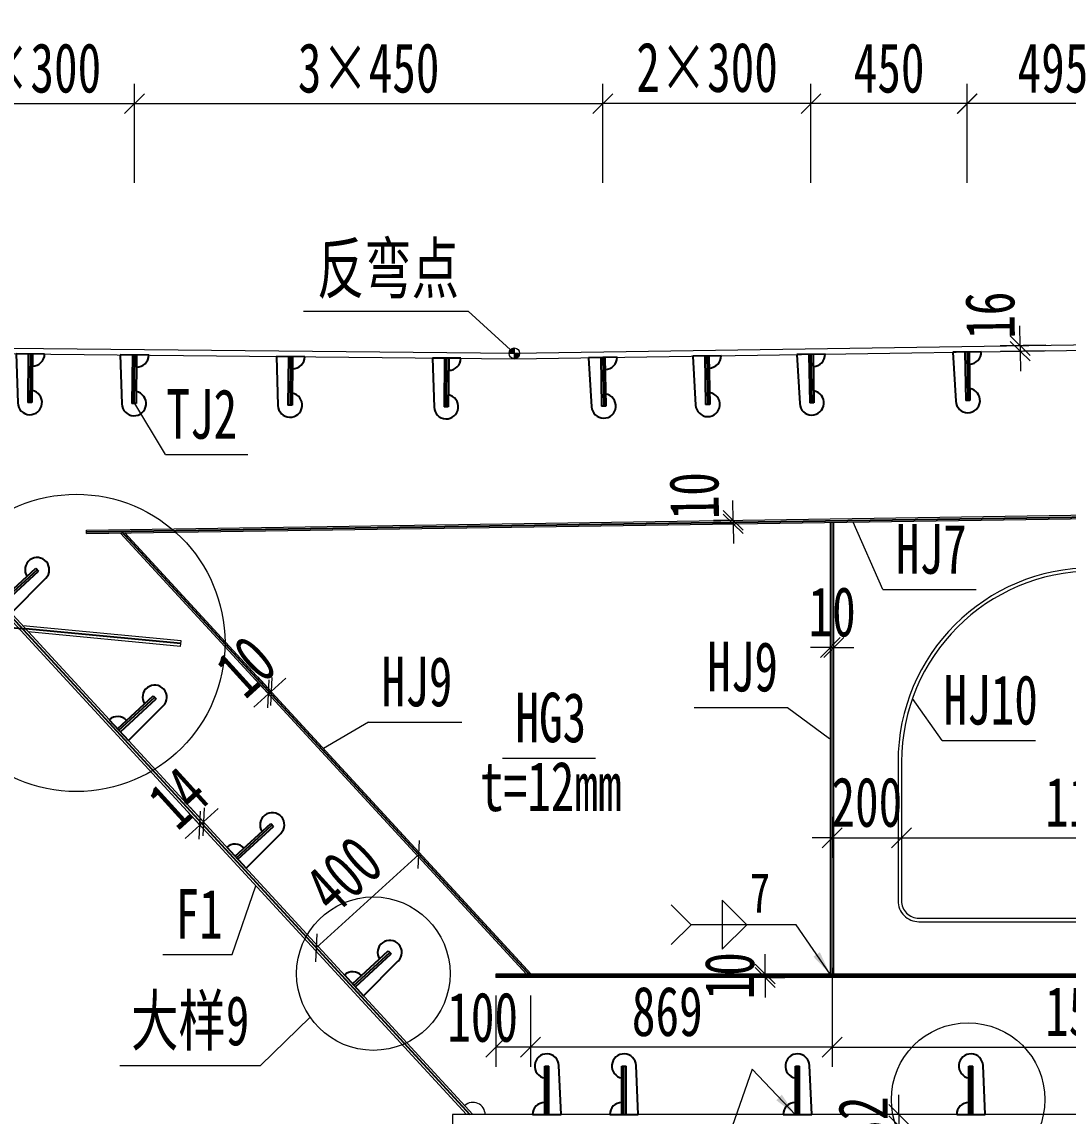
# Model space of a CAD drawing. Header units: millimetres. Extents: x 44597 to 300567, y -113054 to 73044.
# Drawn here: x 101533 to 104549, y -67610 to -64456 of the extents above; entities that cross this region are included whole.
import ezdxf
from ezdxf.enums import TextEntityAlignment as Align

# ---------------------------------------------------------------- set-up
doc = ezdxf.new("R2010")
doc.units = ezdxf.units.MM
doc.layers.get('Defpoints').update_dxf_attribs({"color": 8})
for name, color, linetype, lineweight in [('Dim', 4, 'Continuous', 15), ('文字', 7, 'Continuous', 15), ('细实线', 4, 'Continuous', 15), ('钢板粗线', 1, 'Continuous', 25), ('钢板细线', 6, 'Continuous', 15)]:
    doc.layers.add(name, color=color, linetype=linetype, lineweight=lineweight)
doc.layers.add('Text', color=4, linetype='Continuous')
doc.styles.add('111', font='', dxfattribs={"width": 0.7})
doc.styles.add('BM_Dim', font='', dxfattribs={"width": 0.85})
doc.styles.add('SMEDI', font='', dxfattribs={"width": 0.75})
doc.styles.get("Standard").update_dxf_attribs({"font": ''})
doc.styles.get('111').set_extended_font_data('仿宋_GB2312')
doc.styles.get('BM_Dim').set_extended_font_data('仿宋_GB2312')
doc.styles.get('SMEDI').set_extended_font_data('仿宋_GB2312')
doc.styles.get('Standard').set_extended_font_data('仿宋_GB2312')
doc.dimstyles.new('200', dxfattribs={"dimscale": 0, "dimtxt": 2.5, "dimasz": 1, "dimexe": 1, "dimexo": 1, "dimgap": 0.6, "dimtad": 1, "dimdec": 0, "dimdsep": 46, "dimtxsty": '111', "dimblk": 'OBLIQUE', "dimcen": 0, "dimclrd": 4, "dimclre": 4, "dimclrt": 4, "dimadec": 1, "dimazin": 2, "dimtfac": 1, "dimtdec": 0, "dimtix": 1, "dimtmove": 2, "dimatfit": 3, "dimfxl": 4, "dimfxlon": 1, "dimtolj": 1, "dimlwd": -1, "dimlwe": -1, "dimarcsym": 0})
doc.dimstyles.new('MSteel_1.0_1.0', dxfattribs={"dimtxt": 3, "dimasz": 1.2, "dimexe": 1, "dimexo": 1, "dimgap": 1, "dimtad": 3, "dimtoh": 1, "dimdec": 0, "dimzin": 0, "dimdsep": 46, "dimtxsty": 'Standard', "dimblk": 'ARCHTICK', "dimcen": 0.09, "dimclrd": 3, "dimclre": 3, "dimadec": 0, "dimazin": 0, "dimtfac": 1, "dimtdec": 4, "dimtofl": 0, "dimtmove": 0, "dimatfit": 3, "dimfxl": 1, "dimtolj": 1, "dimtzin": 0, "dimarcsym": 0})

# ---------------------------------------------------------------- blocks, each defined once
blk = doc.blocks.new('_Oblique')
at = {"color": 0, "linetype": 'ByBlock', "lineweight": -2}
blk.add_line((-0.5, -0.5), (0.5, 0.5), dxfattribs=at)
blk = doc.blocks.new('*D2324')
at = {"layer": 'Defpoints', "color": 0, "transparency": 16777216}
for p in [(107152.3, -64060.2), (96652.3, -64478.4), (107152.3, -65374.2)]:
    blk.add_point(p, dxfattribs=at)
at = {"layer": '细实线', "color": 4, "transparency": 16777216}
for p, q in [((96652.3, -64288.7), (96652.3, -64003)), ((107152.3, -64288.7), (107152.3, -64003)), ((96652.3, -64060.2), (107152.3, -64060.2))]:
    blk.add_line(p, q, dxfattribs=at)
at = {"layer": '细实线', "color": 4, "transparency": 16777216, "xscale": 57.14285714285715, "yscale": 57.14285714285715, "zscale": 57.14285714285715, "rotation": 180}
blk.add_blockref('_Oblique', (96652.3, -64060.2), dxfattribs=at)
at = {"layer": '细实线', "color": 4, "transparency": 16777216, "xscale": 57.14285714285715, "yscale": 57.14285714285715, "zscale": 57.14285714285715}
blk.add_blockref('_Oblique', (107152.3, -64060.2), dxfattribs=at)
at = {"layer": '细实线', "color": 4, "transparency": 16777216, "insert": (101902.3, -63957.9), "char_height": 142.86, "attachment_point": 5, "style": '111'}
blk.add_mtext('\\A1;10500', dxfattribs=at)
blk = doc.blocks.new('*D2325')
at = {"layer": 'Defpoints', "color": 0, "transparency": 16777216}
for p in [(107152.3, -64371.8), (107152.3, -65357.1), (100782.3, -65389.5)]:
    blk.add_point(p, dxfattribs=at)
at = {"layer": '细实线', "color": 4, "transparency": 16777216}
for p, q in [((100782.3, -64600.3), (100782.3, -64314.6)), ((107152.3, -64600.3), (107152.3, -64314.6)), ((100782.3, -64371.8), (107152.3, -64371.8))]:
    blk.add_line(p, q, dxfattribs=at)
at = {"layer": '细实线', "color": 4, "transparency": 16777216, "xscale": 57.14285714285715, "yscale": 57.14285714285715, "zscale": 57.14285714285715, "rotation": 180}
blk.add_blockref('_Oblique', (100782.3, -64371.8), dxfattribs=at)
at = {"layer": '细实线', "color": 4, "transparency": 16777216, "xscale": 57.14285714285715, "yscale": 57.14285714285715, "zscale": 57.14285714285715}
blk.add_blockref('_Oblique', (107152.3, -64371.8), dxfattribs=at)
at = {"layer": '细实线', "color": 4, "transparency": 16777216, "insert": (103967.3, -64269.5), "char_height": 142.86, "attachment_point": 5, "style": '111'}
blk.add_mtext('\\A1;6370', dxfattribs=at)
blk = doc.blocks.new('*D2327')
at = {"layer": 'Defpoints', "color": 0, "transparency": 16777216}
for p in [(103268.5, -67583.7), (102823.7, -67605.7), (102823.7, -68038)]:
    blk.add_point(p, dxfattribs=at)
at = {"layer": '细实线', "color": 4, "transparency": 16777216}
for p, q in [((102823.7, -67809.5), (102823.7, -68095.2)), ((103268.5, -67809.5), (103268.5, -68095.2)), ((102823.7, -68038), (102766.6, -68038)), ((103268.5, -68038), (102823.7, -68038)), ((103268.5, -68038), (103325.6, -68038))]:
    blk.add_line(p, q, dxfattribs=at)
at = {"layer": '细实线', "color": 4, "transparency": 16777216, "xscale": 57.14285714285715, "yscale": 57.14285714285715, "zscale": 57.14285714285715}
blk.add_blockref('_Oblique', (102823.7, -68038), dxfattribs=at)
at = {"layer": '细实线', "color": 4, "transparency": 16777216, "xscale": 57.14285714285715, "yscale": 57.14285714285715, "zscale": 57.14285714285715, "rotation": 180}
blk.add_blockref('_Oblique', (103268.5, -68038), dxfattribs=at)
at = {"layer": '细实线', "color": 4, "transparency": 16777216, "insert": (103046.1, -67937.4), "char_height": 142.86, "attachment_point": 5, "style": '111'}
blk.add_mtext('\\A1;2×225', dxfattribs=at)
blk = doc.blocks.new('*D2329')
at = {"layer": 'Defpoints', "color": 0, "transparency": 16777216}
for p in [(102899.1, -67205.7), (102999.1, -67205.7), (102899.1, -67411.2)]:
    blk.add_point(p, dxfattribs=at)
at = {"layer": '细实线', "color": 4, "transparency": 16777216}
for p, q in [((102899.1, -67262.9), (102899.1, -67468.3)), ((102999.1, -67262.9), (102999.1, -67468.3)), ((102999.1, -67411.2), (102899.1, -67411.2))]:
    blk.add_line(p, q, dxfattribs=at)
at = {"layer": '细实线', "color": 4, "transparency": 16777216, "xscale": 57.14285714285715, "yscale": 57.14285714285715, "zscale": 57.14285714285715, "rotation": 180}
blk.add_blockref('_Oblique', (102899.1, -67411.2), dxfattribs=at)
at = {"layer": '细实线', "color": 4, "transparency": 16777216, "xscale": 57.14285714285715, "yscale": 57.14285714285715, "zscale": 57.14285714285715}
blk.add_blockref('_Oblique', (102999.1, -67411.2), dxfattribs=at)
at = {"layer": '细实线', "color": 4, "transparency": 16777216, "insert": (102861, -67325.5), "char_height": 142.86, "attachment_point": 5, "style": '111'}
blk.add_mtext('\\A1;100', dxfattribs=at)
blk = doc.blocks.new('*D2333')
at = {"layer": 'Defpoints', "color": 0, "transparency": 16777216}
for p in [(102999.1, -67205.7), (103868.5, -67200.7), (102999.1, -67411.2)]:
    blk.add_point(p, dxfattribs=at)
at = {"layer": '细实线', "color": 4, "transparency": 16777216}
for p, q in [((102999.1, -67262.9), (102999.1, -67468.3)), ((103868.5, -67257.9), (103868.5, -67468.3)), ((103868.5, -67411.2), (102999.1, -67411.2))]:
    blk.add_line(p, q, dxfattribs=at)
at = {"layer": '细实线', "color": 4, "transparency": 16777216, "xscale": 57.14285714285715, "yscale": 57.14285714285715, "zscale": 57.14285714285715, "rotation": 180}
blk.add_blockref('_Oblique', (102999.1, -67411.2), dxfattribs=at)
at = {"layer": '细实线', "color": 4, "transparency": 16777216, "xscale": 57.14285714285715, "yscale": 57.14285714285715, "zscale": 57.14285714285715}
blk.add_blockref('_Oblique', (103868.5, -67411.2), dxfattribs=at)
at = {"layer": '细实线', "color": 4, "transparency": 16777216, "insert": (103393.2, -67309), "char_height": 142.86, "attachment_point": 5, "style": '111'}
blk.add_mtext('\\A1;869', dxfattribs=at)
blk = doc.blocks.new('*D2334')
at = {"layer": 'Defpoints', "color": 0, "transparency": 16777216}
for p in [(103207.5, -64691.5), (101857.3, -65416.2), (103207.5, -65423.4)]:
    blk.add_point(p, dxfattribs=at)
at = {"layer": '细实线', "color": 4, "transparency": 16777216}
for p, q in [((101857.3, -64920.1), (101857.3, -64634.4)), ((103207.5, -64920.1), (103207.5, -64634.4)), ((101857.3, -64691.5), (103207.5, -64691.5))]:
    blk.add_line(p, q, dxfattribs=at)
at = {"layer": '细实线', "color": 4, "transparency": 16777216, "xscale": 57.14285714285715, "yscale": 57.14285714285715, "zscale": 57.14285714285715, "rotation": 180}
blk.add_blockref('_Oblique', (101857.3, -64691.5), dxfattribs=at)
at = {"layer": '细实线', "color": 4, "transparency": 16777216, "xscale": 57.14285714285715, "yscale": 57.14285714285715, "zscale": 57.14285714285715}
blk.add_blockref('_Oblique', (103207.5, -64691.5), dxfattribs=at)
at = {"layer": '细实线', "color": 4, "transparency": 16777216, "insert": (102532.4, -64589.3), "char_height": 142.857, "attachment_point": 5, "style": '111'}
blk.add_mtext('\\A1;\\f仿宋_GB2312|b0|i0|c134|p49;3×450', dxfattribs=at)
blk = doc.blocks.new('12-140加劲 有过焊孔')
at = {"layer": 'Defpoints'}
blk.add_line((0, 0), (0, 140), dxfattribs=at)
at = {"layer": '钢板粗线', "color": 7}
for p, q in [((-6, 0), (-6, 140)), ((-6, 140), (6, 140)), ((6, 0), (6, 140)), ((41, 0), (35, 141.5)), ((-41, 0), (41, 0))]:
    blk.add_line(p, q, dxfattribs=at)
for centre, start, end in [((0, 140), 2.441, 260.1291), ((-6, 0), 90, 180)]:
    blk.add_arc(centre, 35, start, end, dxfattribs=at)
blk = doc.blocks.new('*D874')
at = {"layer": 'Defpoints', "color": 0, "transparency": 16777216}
for p in [(-3589.7, -2267.1), (-3729.8, -2299.1), (-3589.7, -2299.1)]:
    blk.add_point(p, dxfattribs=at)
at = {"layer": '细实线', "color": 4, "transparency": 16777216}
for p, q in [((-3729.8, -2267.1), (-3729.8, -2209.9)), ((-3646.9, -2267.1), (-3786.9, -2267.1)), ((-3729.8, -2267.1), (-3729.8, -2299.1)), ((-3646.9, -2299.1), (-3786.9, -2299.1)), ((-3729.8, -2299.1), (-3729.8, -2356.2))]:
    blk.add_line(p, q, dxfattribs=at)
at = {"layer": '细实线', "color": 4, "transparency": 16777216, "xscale": 57.14285714285715, "yscale": 57.14285714285715, "zscale": 57.14285714285715}
for p, rotation in [((-3729.8, -2267.1), 270), ((-3729.8, -2299.1), 90)]:
    blk.add_blockref('_Oblique', p, dxfattribs=dict(at, rotation=rotation))
at = {"layer": '细实线', "color": 4, "transparency": 16777216, "insert": (-3832, -2283.1), "char_height": 142.86, "attachment_point": 5, "rotation": 90, "style": '111'}
blk.add_mtext('\\A1;32', dxfattribs=at)
blk = doc.blocks.new('*D875')
at = {"layer": 'Defpoints', "color": 0, "transparency": 16777216}
for p in [(-4115.6, -1862.1), (-4115.6, -1872.1), (-4115, -1872.1)]:
    blk.add_point(p, dxfattribs=at)
at = {"layer": '细实线', "color": 4, "transparency": 16777216}
for p, q in [((-4115, -1862.1), (-4115, -1804.9)), ((-4115, -1862.1), (-4057.8, -1862.1)), ((-4115, -1862.1), (-4115, -1872.1)), ((-4115, -1872.1), (-4057.8, -1872.1)), ((-4115, -1872.1), (-4115, -1929.2))]:
    blk.add_line(p, q, dxfattribs=at)
at = {"layer": '细实线', "color": 4, "transparency": 16777216, "xscale": 57.14285714285715, "yscale": 57.14285714285715, "zscale": 57.14285714285715}
for p, rotation in [((-4115, -1862.1), 270), ((-4115, -1872.1), 90)]:
    blk.add_blockref('_Oblique', p, dxfattribs=dict(at, rotation=rotation))
at = {"layer": '细实线', "color": 4, "transparency": 16777216, "insert": (-4217.2, -1867.1), "char_height": 142.86, "attachment_point": 5, "rotation": 90, "style": '111'}
blk.add_mtext('\\A1;10', dxfattribs=at)
blk = doc.blocks.new('*D876')
at = {"layer": 'Defpoints', "color": 0, "transparency": 16777216}
for p in [(-3916.9, -920.7), (-3926.9, -975.4), (-3916.9, -975.4)]:
    blk.add_point(p, dxfattribs=at)
at = {"layer": '细实线', "color": 4, "transparency": 16777216}
for p, q in [((-3926.9, -920.7), (-3926.9, -863.5)), ((-3916.9, -920.7), (-3916.9, -863.5)), ((-3926.9, -920.7), (-3984, -920.7)), ((-3926.9, -920.7), (-3916.9, -920.7)), ((-3916.9, -920.7), (-3859.8, -920.7))]:
    blk.add_line(p, q, dxfattribs=at)
at = {"layer": '细实线', "color": 4, "transparency": 16777216, "xscale": 57.14285714285715, "yscale": 57.14285714285715, "zscale": 57.14285714285715}
blk.add_blockref('_Oblique', (-3926.9, -920.7), dxfattribs=at)
at = {"layer": '细实线', "color": 4, "transparency": 16777216, "xscale": 57.14285714285715, "yscale": 57.14285714285715, "zscale": 57.14285714285715, "rotation": 180}
blk.add_blockref('_Oblique', (-3916.9, -920.7), dxfattribs=at)
at = {"layer": '细实线', "color": 4, "transparency": 16777216, "insert": (-3921.9, -818.4), "char_height": 142.86, "attachment_point": 5, "style": '111'}
blk.add_mtext('\\A1;10', dxfattribs=at)
blk = doc.blocks.new('*D877')
at = {"layer": 'Defpoints', "color": 0, "transparency": 16777216}
for p in [(-3921.9, -1776.5), (-2421.9, -1864.1), (-2421.9, -2072.6)]:
    blk.add_point(p, dxfattribs=at)
at = {"layer": '细实线', "color": 4, "transparency": 16777216}
for p, q in [((-3921.9, -1844), (-3921.9, -2129.7)), ((-2421.9, -1921.2), (-2421.9, -2129.7)), ((-3921.9, -2072.6), (-2421.9, -2072.6))]:
    blk.add_line(p, q, dxfattribs=at)
at = {"layer": '细实线', "color": 4, "transparency": 16777216, "xscale": 57.14285714285715, "yscale": 57.14285714285715, "zscale": 57.14285714285715, "rotation": 180}
blk.add_blockref('_Oblique', (-3921.9, -2072.6), dxfattribs=at)
at = {"layer": '细实线', "color": 4, "transparency": 16777216, "xscale": 57.14285714285715, "yscale": 57.14285714285715, "zscale": 57.14285714285715}
blk.add_blockref('_Oblique', (-2421.9, -2072.6), dxfattribs=at)
at = {"layer": '细实线', "color": 4, "transparency": 16777216, "insert": (-3171.9, -1970.3), "char_height": 142.86, "attachment_point": 5, "style": '111'}
blk.add_mtext('\\A1;1500', dxfattribs=at)
blk = doc.blocks.new('*D879')
at = {"layer": 'Defpoints', "color": 0, "transparency": 16777216}
for p in [(-2621.9, -1259.1), (-3721.9, -1293.6), (-2621.9, -1469.4)]:
    blk.add_point(p, dxfattribs=at)
at = {"layer": '细实线', "color": 4, "transparency": 16777216}
for p, q in [((-2621.9, -1316.2), (-2621.9, -1526.6)), ((-3721.9, -1350.7), (-3721.9, -1526.6)), ((-3721.9, -1469.4), (-2621.9, -1469.4))]:
    blk.add_line(p, q, dxfattribs=at)
at = {"layer": '细实线', "color": 4, "transparency": 16777216, "xscale": 57.14285714285715, "yscale": 57.14285714285715, "zscale": 57.14285714285715, "rotation": 180}
blk.add_blockref('_Oblique', (-3721.9, -1469.4), dxfattribs=at)
at = {"layer": '细实线', "color": 4, "transparency": 16777216, "xscale": 57.14285714285715, "yscale": 57.14285714285715, "zscale": 57.14285714285715}
blk.add_blockref('_Oblique', (-2621.9, -1469.4), dxfattribs=at)
at = {"layer": '细实线', "color": 4, "transparency": 16777216, "insert": (-3171.9, -1367.2), "char_height": 142.86, "attachment_point": 5, "style": '111'}
blk.add_mtext('\\A1;1100', dxfattribs=at)
blk = doc.blocks.new('*D880')
at = {"layer": 'Defpoints', "color": 0, "transparency": 16777216}
for p in [(-3721.9, -1293.6), (-3921.9, -1351.9), (-3721.9, -1469.4)]:
    blk.add_point(p, dxfattribs=at)
at = {"layer": '细实线', "color": 4, "transparency": 16777216}
for p, q in [((-3721.9, -1350.7), (-3721.9, -1526.6)), ((-3921.9, -1409.1), (-3921.9, -1526.6)), ((-3921.9, -1469.4), (-3979, -1469.4)), ((-3921.9, -1469.4), (-3721.9, -1469.4)), ((-3721.9, -1469.4), (-3664.8, -1469.4))]:
    blk.add_line(p, q, dxfattribs=at)
at = {"layer": '细实线', "color": 4, "transparency": 16777216, "xscale": 57.14285714285715, "yscale": 57.14285714285715, "zscale": 57.14285714285715}
blk.add_blockref('_Oblique', (-3921.9, -1469.4), dxfattribs=at)
at = {"layer": '细实线', "color": 4, "transparency": 16777216, "xscale": 57.14285714285715, "yscale": 57.14285714285715, "zscale": 57.14285714285715, "rotation": 180}
blk.add_blockref('_Oblique', (-3721.9, -1469.4), dxfattribs=at)
at = {"layer": '细实线', "color": 4, "transparency": 16777216, "insert": (-3821.9, -1367.2), "char_height": 142.86, "attachment_point": 5, "style": '111'}
blk.add_mtext('\\A1;200', dxfattribs=at)
blk = doc.blocks.new('_ArchTick')
at = {"color": 0, "linetype": 'ByBlock', "const_width": 0.15}
blk.add_lwpolyline([(-0.5, -0.5), (0.5, 0.5)], dxfattribs=at)
blk = doc.blocks.new('角焊缝1')
at = {"layer": 'Dim'}
blk.add_line((-3101.175, 370.223), (-3106.48, 370.223), dxfattribs=at)
blk.add_lwpolyline([(-3107.48, 369.223), (-3106.48, 370.223), (-3107.48, 371.223)], dxfattribs=at)
blk.add_lwpolyline([(-3104.907, 371.455), (-3104.907, 368.992), (-3103.675, 370.223)], close=True, dxfattribs=at)
blk = doc.blocks.new('*D887')
at = {"layer": 'Defpoints', "color": 0, "transparency": 16777216}
for p in [(-4206.9, -564.2), (-4171.7, -553.6), (-4171.6, -563.6)]:
    blk.add_point(p, dxfattribs=at)
at = {"layer": '细实线', "color": 4, "transparency": 16777216}
for p, q in [((-4207, -554.2), (-4207.9, -497)), ((-4207, -554.2), (-4264.2, -555)), ((-4206.9, -564.2), (-4264, -565)), ((-4207, -554.2), (-4206.9, -564.2)), ((-4206.9, -564.2), (-4206, -621.3))]:
    blk.add_line(p, q, dxfattribs=at)
at = {"layer": '细实线', "color": 4, "transparency": 16777216, "xscale": 57.14285714285715, "yscale": 57.14285714285715, "zscale": 57.14285714285715}
for p, rotation in [((-4207, -554.2), 270.8593722436547), ((-4206.9, -564.2), 90.8593722436547)]:
    blk.add_blockref('_Oblique', p, dxfattribs=dict(at, rotation=rotation))
at = {"layer": '细实线', "color": 4, "transparency": 16777216, "insert": (-4319.2, -483.4), "char_height": 142.86, "attachment_point": 5, "rotation": 90.8594, "style": '111'}
blk.add_mtext('\\A1;10', dxfattribs=at)
blk = doc.blocks.new('*D893')
at = {"layer": 'Defpoints', "color": 0, "transparency": 16777216}
for p in [(-4521.9, -2267.1), (-1521.9, -2267.1), (-4521.9, -2699.4)]:
    blk.add_point(p, dxfattribs=at)
at = {"layer": '细实线', "color": 4, "transparency": 16777216}
for p, q in [((-4521.9, -2470.8), (-4521.9, -2756.6)), ((-1521.9, -2470.8), (-1521.9, -2756.6)), ((-1521.9, -2699.4), (-4521.9, -2699.4))]:
    blk.add_line(p, q, dxfattribs=at)
at = {"layer": '细实线', "color": 4, "transparency": 16777216, "xscale": 57.14285714285715, "yscale": 57.14285714285715, "zscale": 57.14285714285715, "rotation": 180}
blk.add_blockref('_Oblique', (-4521.9, -2699.4), dxfattribs=at)
at = {"layer": '细实线', "color": 4, "transparency": 16777216, "xscale": 57.14285714285715, "yscale": 57.14285714285715, "zscale": 57.14285714285715}
blk.add_blockref('_Oblique', (-1521.9, -2699.4), dxfattribs=at)
at = {"layer": '细实线', "color": 4, "transparency": 16777216, "insert": (-3021.9, -2597.2), "char_height": 142.86, "attachment_point": 5, "style": '111'}
blk.add_mtext('\\A1;6×500', dxfattribs=at)
blk = doc.blocks.new('*D894')
at = {"layer": 'Defpoints', "color": 0, "transparency": 16777216}
for p in [(-3532.9, 647.1), (-3038, -61.6), (-3532.9, -68.9)]:
    blk.add_point(p, dxfattribs=at)
at = {"layer": '细实线', "color": 4, "transparency": 16777216}
for p, q in [((-3532.9, 418.5), (-3532.9, 704.2)), ((-3038, 418.5), (-3038, 704.2)), ((-3038, 647.1), (-3532.9, 647.1))]:
    blk.add_line(p, q, dxfattribs=at)
at = {"layer": '细实线', "color": 4, "transparency": 16777216, "xscale": 57.14285714285715, "yscale": 57.14285714285715, "zscale": 57.14285714285715, "rotation": 180}
blk.add_blockref('_Oblique', (-3532.9, 647.1), dxfattribs=at)
at = {"layer": '细实线', "color": 4, "transparency": 16777216, "xscale": 57.14285714285715, "yscale": 57.14285714285715, "zscale": 57.14285714285715}
blk.add_blockref('_Oblique', (-3038, 647.1), dxfattribs=at)
at = {"layer": '细实线', "color": 4, "transparency": 16777216, "insert": (-3285.4, 749.3), "char_height": 142.86, "attachment_point": 5, "style": '111'}
blk.add_mtext('\\A1;495', dxfattribs=at)
blk = doc.blocks.new('*D895')
at = {"layer": 'Defpoints', "color": 0, "transparency": 16777216}
for p in [(-3982.9, 647.1), (-3532.4, -61.6), (-3982.9, -75.7)]:
    blk.add_point(p, dxfattribs=at)
at = {"layer": '细实线', "color": 4, "transparency": 16777216}
for p, q in [((-3982.9, 418.5), (-3982.9, 704.2)), ((-3532.4, 418.5), (-3532.4, 704.2)), ((-3532.4, 647.1), (-3982.9, 647.1))]:
    blk.add_line(p, q, dxfattribs=at)
at = {"layer": '细实线', "color": 4, "transparency": 16777216, "xscale": 57.14285714285715, "yscale": 57.14285714285715, "zscale": 57.14285714285715, "rotation": 180}
blk.add_blockref('_Oblique', (-3982.9, 647.1), dxfattribs=at)
at = {"layer": '细实线', "color": 4, "transparency": 16777216, "xscale": 57.14285714285715, "yscale": 57.14285714285715, "zscale": 57.14285714285715}
blk.add_blockref('_Oblique', (-3532.4, 647.1), dxfattribs=at)
at = {"layer": '细实线', "color": 4, "transparency": 16777216, "insert": (-3757.7, 749.3), "char_height": 142.86, "attachment_point": 5, "style": '111'}
blk.add_mtext('\\A1;450', dxfattribs=at)
blk = doc.blocks.new('*D896')
at = {"layer": 'Defpoints', "color": 0, "transparency": 16777216}
for p in [(-4582.9, 647.1), (-4582.9, -84.7), (-3982.9, -75.7)]:
    blk.add_point(p, dxfattribs=at)
at = {"layer": '细实线', "color": 4, "transparency": 16777216}
for p, q in [((-4582.9, 418.5), (-4582.9, 704.2)), ((-3982.9, 418.5), (-3982.9, 704.2)), ((-3982.9, 647.1), (-4582.9, 647.1))]:
    blk.add_line(p, q, dxfattribs=at)
at = {"layer": '细实线', "color": 4, "transparency": 16777216, "xscale": 57.14285714285715, "yscale": 57.14285714285715, "zscale": 57.14285714285715, "rotation": 180}
blk.add_blockref('_Oblique', (-4582.9, 647.1), dxfattribs=at)
at = {"layer": '细实线', "color": 4, "transparency": 16777216, "xscale": 57.14285714285715, "yscale": 57.14285714285715, "zscale": 57.14285714285715}
blk.add_blockref('_Oblique', (-3982.9, 647.1), dxfattribs=at)
at = {"layer": '细实线', "color": 4, "transparency": 16777216, "insert": (-4282.4, 751), "char_height": 142.86, "attachment_point": 5, "style": '111'}
blk.add_mtext('\\A1;2×300', dxfattribs=at)
blk = doc.blocks.new('...')
at = {"layer": '细实线'}
h = blk.add_hatch(color=256, dxfattribs=at)
h.dxf.hatch_style = 1
h.paths.add_polyline_path([(-15.3, 0, -0.414214), (0, 15.3), (0, 0)])
h.paths.add_polyline_path([(0, -15.3), (0, 0), (15.3, 0, -0.414214)])
for p, q in [((0, 15.3), (0, -15.3)), ((-15.3, 0), (15.3, 0))]:
    blk.add_line(p, q, dxfattribs=at)
blk.add_circle((0, 0), 15.3, dxfattribs=at)
blk = doc.blocks.new('*D897')
at = {"layer": 'Defpoints', "color": 0, "transparency": 16777216}
for p in [(-3248.8, -48.7), (-3379.9, -66.7), (-3248.6, -64.7)]:
    blk.add_point(p, dxfattribs=at)
at = {"layer": '细实线', "color": 4, "transparency": 16777216}
for p, q in [((-3380.1, -50.7), (-3381, 6.4)), ((-3305.9, -49.6), (-3437.3, -51.6)), ((-3380.1, -50.7), (-3379.9, -66.7)), ((-3305.7, -65.6), (-3437, -67.6)), ((-3379.9, -66.7), (-3379, -123.8))]:
    blk.add_line(p, q, dxfattribs=at)
at = {"layer": '细实线', "color": 4, "transparency": 16777216, "xscale": 57.14285714285715, "yscale": 57.14285714285715, "zscale": 57.14285714285715}
for p, rotation in [((-3380.1, -50.7), 270.8593722436533), ((-3379.9, -66.7), 90.85937224365327)]:
    blk.add_blockref('_Oblique', p, dxfattribs=dict(at, rotation=rotation))
at = {"layer": '细实线', "color": 4, "transparency": 16777216, "insert": (-3466.2, 36.8), "char_height": 142.86, "attachment_point": 5, "rotation": 90.8594, "style": '111'}
blk.add_mtext('\\A1;16', dxfattribs=at)
blk = doc.blocks.new('14-160加劲 有过焊孔')
at = {"layer": 'Defpoints'}
blk.add_line((38609.4, 31489.3), (38609.4, 31629.3), dxfattribs=at)
at = {"layer": '钢板粗线', "color": 7}
for p, q in [((38603.4, 31489.3), (38603.4, 31629.3)), ((38603.4, 31629.3), (38615.4, 31629.3)), ((38615.4, 31489.3), (38615.4, 31629.3)), ((38650.4, 31489.3), (38644.3, 31630.8)), ((38568.4, 31489.3), (38650.4, 31489.3))]:
    blk.add_line(p, q, dxfattribs=at)
for centre, start, end in [((38609.4, 31629.3), 2.441, 260.1291), ((38603.4, 31489.3), 90, 180)]:
    blk.add_arc(centre, 35, start, end, dxfattribs=at)
blk = doc.blocks.new('*D868')
at = {"layer": 'Defpoints', "color": 0, "transparency": 16777216}
for p in [(-717.4, 871.6), (-706.6, 859.7), (-717, 850.3)]:
    blk.add_point(p, dxfattribs=at)
at = {"layer": '细实线', "color": 4, "transparency": 16777216}
for p, q in [((-727.8, 862.2), (-766.3, 904.5)), ((-717.4, 871.6), (-755.9, 913.9)), ((-717.4, 871.6), (-675.2, 910.1)), ((-727.8, 862.2), (-770, 823.7)), ((-727.8, 862.2), (-717.4, 871.6))]:
    blk.add_line(p, q, dxfattribs=at)
at = {"layer": '细实线', "color": 4, "transparency": 16777216, "xscale": 57.14285714285715, "yscale": 57.14285714285715, "zscale": 57.14285714285715}
for p, rotation in [((-727.8, 862.2), 42.30941180379739), ((-717.4, 871.6), 222.3094118037974)]:
    blk.add_blockref('_Oblique', p, dxfattribs=dict(at, rotation=rotation))
at = {"layer": '细实线', "color": 4, "transparency": 16777216, "insert": (-790.4, 941.4), "char_height": 142.86, "attachment_point": 5, "rotation": 42.3094, "style": '111'}
blk.add_mtext('\\A1;14', dxfattribs=at)
blk = doc.blocks.new('*D869')
at = {"layer": 'Defpoints', "color": 0, "transparency": 16777216}
for p in [(-522.2, 1247.3), (-511.6, 1220.8), (-504.3, 1227.5)]:
    blk.add_point(p, dxfattribs=at)
at = {"layer": '细实线', "color": 4, "transparency": 16777216}
for p, q in [((-529.6, 1240.5), (-568.1, 1282.8)), ((-522.2, 1247.3), (-560.7, 1289.5)), ((-522.2, 1247.3), (-480, 1285.7)), ((-529.6, 1240.5), (-571.9, 1202.1)), ((-529.6, 1240.5), (-522.2, 1247.3))]:
    blk.add_line(p, q, dxfattribs=at)
at = {"layer": '细实线', "color": 4, "transparency": 16777216, "xscale": 57.14285714285715, "yscale": 57.14285714285715, "zscale": 57.14285714285715}
for p, rotation in [((-529.6, 1240.5), 42.3190985113926), ((-522.2, 1247.3), 222.3190985113926)]:
    blk.add_blockref('_Oblique', p, dxfattribs=dict(at, rotation=rotation))
at = {"layer": '细实线', "color": 4, "transparency": 16777216, "insert": (-594.8, 1319.5), "char_height": 142.86, "attachment_point": 5, "rotation": 42.3191, "style": '111'}
blk.add_mtext('\\A1;10', dxfattribs=at)
blk = doc.blocks.new('*D870')
at = {"layer": 'Defpoints', "color": 0, "transparency": 16777216}
for p in [(-96.7, 778), (-55.8, 733.1), (-351.5, 463.8)]:
    blk.add_point(p, dxfattribs=at)
at = {"layer": '细实线', "color": 4, "transparency": 16777216}
for p, q in [((-94.3, 775.3), (-135.2, 820.2)), ((-392.4, 508.8), (-96.7, 778)), ((-389.9, 506.1), (-430.8, 551))]:
    blk.add_line(p, q, dxfattribs=at)
at = {"layer": '细实线', "color": 4, "transparency": 16777216, "xscale": 57.14285714285715, "yscale": 57.14285714285715, "zscale": 57.14285714285715}
for p, rotation in [((-96.7, 778), 42.31909851127197), ((-392.4, 508.8), 222.319098511272)]:
    blk.add_blockref('_Oblique', p, dxfattribs=dict(at, rotation=rotation))
at = {"layer": '细实线', "color": 4, "transparency": 16777216, "insert": (-313.4, 719), "char_height": 142.86, "attachment_point": 5, "rotation": 42.3191, "style": '111'}
blk.add_mtext('\\A1;400', dxfattribs=at)
blk = doc.blocks.new('*D2339')
at = {"layer": 'Defpoints', "color": 0, "transparency": 16777216}
for p in [(102773.7, -67605.7), (102823.7, -67605.7), (102773.7, -68038)]:
    blk.add_point(p, dxfattribs=at)
at = {"layer": '细实线', "color": 4, "transparency": 16777216}
for p, q in [((102773.7, -67809.5), (102773.7, -68095.2)), ((102823.7, -67809.5), (102823.7, -68095.2)), ((102773.7, -68038), (102716.6, -68038)), ((102823.7, -68038), (102773.7, -68038)), ((102823.7, -68038), (102880.9, -68038))]:
    blk.add_line(p, q, dxfattribs=at)
at = {"layer": '细实线', "color": 4, "transparency": 16777216, "xscale": 57.14285714285715, "yscale": 57.14285714285715, "zscale": 57.14285714285715}
blk.add_blockref('_Oblique', (102773.7, -68038), dxfattribs=at)
at = {"layer": '细实线', "color": 4, "transparency": 16777216, "xscale": 57.14285714285715, "yscale": 57.14285714285715, "zscale": 57.14285714285715, "rotation": 180}
blk.add_blockref('_Oblique', (102823.7, -68038), dxfattribs=at)
at = {"layer": '细实线', "color": 4, "transparency": 16777216, "insert": (102695.2, -67935.8), "char_height": 142.86, "attachment_point": 5, "style": '111'}
blk.add_mtext('\\A1;50', dxfattribs=at)
blk = doc.blocks.new('*D2370')
at = {"layer": 'Defpoints', "color": 0, "transparency": 16777216}
for p in [(101857.3, -64691.5), (101257.4, -65410.2), (101857.3, -65416.2)]:
    blk.add_point(p, dxfattribs=at)
at = {"layer": '细实线', "color": 4, "transparency": 16777216}
for p, q in [((101257.4, -64920.1), (101257.4, -64634.4)), ((101857.3, -64920.1), (101857.3, -64634.4)), ((101257.4, -64691.5), (101857.3, -64691.5))]:
    blk.add_line(p, q, dxfattribs=at)
at = {"layer": '细实线', "color": 4, "transparency": 16777216, "xscale": 57.14285714285715, "yscale": 57.14285714285715, "zscale": 57.14285714285715, "rotation": 180}
blk.add_blockref('_Oblique', (101257.4, -64691.5), dxfattribs=at)
at = {"layer": '细实线', "color": 4, "transparency": 16777216, "xscale": 57.14285714285715, "yscale": 57.14285714285715, "zscale": 57.14285714285715}
blk.add_blockref('_Oblique', (101857.3, -64691.5), dxfattribs=at)
at = {"layer": '细实线', "color": 4, "transparency": 16777216, "insert": (101557.3, -64589.3), "char_height": 142.86, "attachment_point": 5, "style": '111'}
blk.add_mtext('\\A1;2×300', dxfattribs=at)
blk = doc.blocks.new('AAA')
at = {"color": 8}
blk.add_line((-3921.9, -1862.1), (-3921.9, -559.9), dxfattribs=at)
at = {"layer": '细实线'}
for p, q in [((-5445.4, 48.6), (-4970.7, 48.6)), ((-4970.7, 48.6), (-4838.1, -72.6)), ((-3775.7, -754), (-3861.7, -559)), ((-3775.7, -754), (-3506.9, -754)), ((-3604.4, -1188.6), (-3690.4, -1067.6)), ((-4319.6, -1093.2), (-4050.9, -1093.2)), ((-4050.9, -1093.2), (-3929.7, -1182.6)), ((-3604.4, -1188.6), (-3335.6, -1188.6))]:
    blk.add_line(p, q, dxfattribs=at)
at = {"layer": '细实线', "color": 8}
blk.add_line((-4152.5, -2135.9), (-4264.9, -2458.6), dxfattribs=at)
at = {"layer": '钢板细线'}
for p, q in [((-3926.9, -1862.1), (-3926.9, -560)), ((-3916.9, -1862.1), (-3916.9, -559.8))]:
    blk.add_line(p, q, dxfattribs=at)
for points in [[(-2611.9, -1251.1, 1), (-3731.9, -1251.1), (-3731.9, -1651.1, 0.414214), (-3671.9, -1711.1), (-2671.9, -1711.1, 0.414214), (-2611.9, -1651.1)], [(-2621.9, -1251.1, 1), (-3721.9, -1251.1), (-3721.9, -1651.1, 0.414214), (-3671.9, -1701.1), (-2671.9, -1701.1, 0.414214), (-2621.9, -1651.1)]]:
    blk.add_lwpolyline(points, format="xyb", close=True, dxfattribs=at)
at = {"layer": '细实线'}
blk.add_blockref('...', (-4838.1, -72.6), dxfattribs=at)
at = {"layer": '细实线', "rotation": 180.9806856942545}
for p in [(-4582.9, -84.7), (-4282.9, -80.2), (-3982.9, -75.7), (-3532.9, -68.9)]:
    blk.add_blockref('12-140加劲 有过焊孔', p, dxfattribs=at)
at = {"layer": '细实线', "color": 8, "xscale": 57.1428571428572, "yscale": 57.1428571428572, "zscale": 57.1428571428572}
blk.add_blockref('角焊缝1', (173184.6, -22875.4), dxfattribs=at)
at = {"layer": '钢板细线', "rotation": 359.9999999999936}
for p in [(-4521.9, -2267.1), (-4021.9, -2267.1), (-3521.9, -2267.1)]:
    blk.add_blockref('12-140加劲 有过焊孔', p, dxfattribs=at)
at = {"layer": 'Text', "color": 8, "style": 'SMEDI', "width": 0.75}
blk.add_text('7', height=114.3, dxfattribs=at).set_placement((-4159, -1627.8), align=Align.MIDDLE_LEFT)
at = {"layer": '文字', "style": 'BM_Dim', "width": 0.7}
for s, p in [('反弯点', (-5202.1, 57.7)), ('HJ7', (-3636.2, -750.9)), ('HJ9', (-4180.1, -1090.1)), ('HJ10', (-3464.9, -1185.6))]:
    blk.add_text(s, height=142.86, dxfattribs=at).set_placement(p, align=Align.BOTTOM_CENTER)
at = {"layer": '细实线'}
dim = blk.add_linear_dim(base=(-4582.9, 647.1), p1=(-3982.9, -75.7), p2=(-4582.9, -84.7), text='2×300', dimstyle='200', override={"dimscale": 57.142857, "dimtxsty": '111', "dimblk": 'Oblique'}, dxfattribs=at)
dim.commit()
dim.dimension.update_dxf_attribs({"geometry": '*D896', "text_midpoint": (-4282.4, 751), "dimtype": 160})
for base, p1, p2, override, picture, middle in [((-3982.9016, 647.1016), (-3532.4454, -61.5675), (-3982.9016, -75.6595), {"dimscale": 57.142857, "dimtxsty": '111', "dimblk": 'Oblique'}, '*D895', (-3757.6735, 749.341)), ((-3532.9, 647.1), (-3038, -61.6), (-3532.9, -68.9), {"dimscale": 57.142857, "dimblk": 'Oblique'}, '*D894', (-3285.4, 749.3)), ((-3916.9, -920.7), (-3926.9, -975.4), (-3916.9, -975.4), {"dimscale": 57.142857, "dimblk": 'Oblique'}, '*D876', (-3921.9, -818.4)), ((-2621.9, -1469.4), (-3721.9, -1293.6), (-2621.9, -1259.1), {"dimscale": 57.142857, "dimblk": 'Oblique'}, '*D879', (-3171.9, -1367.2)), ((-3721.9, -1469.4), (-3921.9, -1351.9), (-3721.9, -1293.6), {"dimscale": 57.142857, "dimblk": 'Oblique'}, '*D880', (-3821.9, -1367.2)), ((-2421.9, -2072.6), (-3921.9, -1776.5), (-2421.9, -1864.1), {"dimscale": 57.142857, "dimblk": 'Oblique'}, '*D877', (-3171.9, -1970.3))]:
    dim = blk.add_linear_dim(base=base, p1=p1, p2=p2, dimstyle='200', override=override, dxfattribs=at)
    dim.commit()
    dim.dimension.update_dxf_attribs({"geometry": picture, "text_midpoint": middle})
for base, p1, p2, picture, middle in [((-3379.9, -66.7), (-3248.8, -48.7), (-3248.6, -64.7), '*D897', (-3466.2, 36.8)), ((-4206.9, -564.2), (-4171.7, -553.6), (-4171.6, -563.6), '*D887', (-4319.2, -483.4))]:
    dim = blk.add_linear_dim(base=base, p1=p1, p2=p2, angle=270.8594, dimstyle='200', override={"dimscale": 57.142857, "dimblk": 'Oblique'}, dxfattribs=at)
    dim.commit()
    dim.dimension.update_dxf_attribs({"geometry": picture, "text_midpoint": middle, "dimtype": 161})
for p1, p2, distance, picture, middle in [((-4115.6, -1862.1), (-4115.6, -1872.1), 0.6, '*D875', (-4217.2, -1867.1)), ((-3589.7, -2267.1), (-3589.7, -2299.1), -140, '*D874', (-3832, -2283.1))]:
    dim = blk.add_aligned_dim(p1=p1, p2=p2, distance=distance, dimstyle='200', override={"dimscale": 57.142857, "dimblk": 'Oblique'}, dxfattribs=at)
    dim.commit()
    dim.dimension.update_dxf_attribs({"geometry": picture, "text_midpoint": middle})
dim = blk.add_linear_dim(base=(-4521.9, -2699.4), p1=(-1521.9, -2267.1), p2=(-4521.9, -2267.1), text='6×500', dimstyle='200', override={"dimscale": 57.142857, "dimtxsty": '111', "dimblk": 'Oblique'}, dxfattribs=at)
dim.commit()
dim.dimension.update_dxf_attribs({"geometry": '*D893', "text_midpoint": (-3021.9, -2597.2)})
at = {"layer": 'Dim', "color": 8}
for points in [[(-3927.9, -1862.1), (-4025.4, -1719.8)], [(-4027.9, -2267.6), (-4152.5, -2135.9)]]:
    blk.add_leader(points, dimstyle='MSteel_1.0_1.0', override={"dimscale": 57.142857, "dimclrd": 8}, dxfattribs=at)
blk = doc.blocks.new('BBB')
at = {"layer": '细实线'}
for p, q in [((-2425.2, 2375.7), (-2278.4, 2324.4)), ((-2278.4, 2324.4), (-2733.1, 2328.9)), ((-2185.3, 1818.6), (-1916.5, 1818.6)), ((-2640.7, 1358.6), (-2640.7, 1198.6)), ((-2640.7, 1358.6), (-1785.1, 1198.6)), ((-2640.7, 1198.6), (-1785.1, 1198.6)), ((-635.2, 489.2), (-566.9, 687.4)), ((-834.8, 489.2), (-635.2, 489.2))]:
    blk.add_line(p, q, dxfattribs=at)
at = {"layer": '钢板细线'}
blk.add_line((0, 28), (0, -4), dxfattribs=at)
blk.add_arc((59.5, 28), 35, 0, 132.5863, dxfattribs=at)
for p, rotation in [((-50889.8, 8861.8), 312.6489191297558), ((-50618.8, 8567.6), 312.6489191297558), ((-50280.1, 8199.8), 312.6489191297743), ((-49941.3, 7832), 312.6489191297601), ((-49602.6, 7464.3), 312.6489191297601)]:
    blk.add_blockref('14-160加劲 有过焊孔', p, dxfattribs=dict(at, rotation=rotation))
at = {"layer": '文字', "style": 'BM_Dim', "width": 0.7}
blk.add_text('-1%', height=142.86, rotation=359.4263, dxfattribs=at).set_placement((-2551.1, 2323.6), align=Align.BOTTOM_CENTER)
for s, height, p in [('HG9', 142.86, (-2045.8, 1821.6)), ('t=12mm', 142.86, (-2045.8, 1623.2)), ('1', 142.9, (-2715.7, 1174.5)), ('11', 142.86, (-2252, 989.3)), ('F1', 142.86, (-729.9, 492.2))]:
    blk.add_text(s, height=height, dxfattribs=at).set_placement(p, align=Align.BOTTOM_CENTER)
at = {"layer": '细实线'}
for p1, p2, distance, picture, middle in [((-511.6, 1220.8), (-504.3, 1227.5), 26.7, '*D869', (-594.8, 1319.5)), ((-717, 850.3), (-706.6, 859.7), 16.1, '*D868', (-790.4, 941.4)), ((-351.5, 463.8), (-55.8, 733.1), 60.7, '*D870', (-313.4, 719))]:
    dim = blk.add_aligned_dim(p1=p1, p2=p2, distance=distance, dimstyle='200', override={"dimscale": 57.142857, "dimblk": 'Oblique'}, dxfattribs=at)
    dim.commit()
    dim.dimension.update_dxf_attribs({"geometry": picture, "text_midpoint": middle})

msp = doc.modelspace()

# ---------------------------------------------------------------- linework, layer by layer
at = {"layer": 'Defpoints'}
for p, q in [((100782.3, -65389.5), (102823.7, -67605.7)), ((96702.3, -65764.2), (101543.2, -66205.2)), ((101818.7, -65924.3), (102999.1, -67205.7)), ((101991.1, -66248.1), (101543.2, -66205.2))]:
    msp.add_line(p, q, dxfattribs=at)
at = {"layer": 'Defpoints', "color": 8}
for p, q in [((101718.8, -65925.8), (106747.2, -65850.3)), ((106483.8, -67205.7), (102899.1, -67205.7))]:
    msp.add_line(p, q, dxfattribs=at)
at = {"layer": '细实线'}
for p, q in [((101946.3, -65703.3), (101852.6, -65546.5)), ((101946.3, -65703.3), (102184.3, -65703.3)), ((102532.2, -66474.8), (102402.5, -66550.6)), ((102532.2, -66474.8), (102801, -66474.8)), ((102917.9, -66578.4), (103186.7, -66578.4)), ((102220.3, -67464.5), (102363.4, -67324.5)), ((101814.8, -67464.5), (102220.3, -67464.5))]:
    msp.add_line(p, q, dxfattribs=at)
for centre, radius in [((101689.7, -66246.2), 428.6), ((102545.9, -67199.5), 221.2), ((104260.5, -67562.3), 221.2)]:
    msp.add_circle(centre, radius, dxfattribs=at)
at = {"layer": '钢板细线'}
for p, q in [((100787.6, -65405.5), (102814.2, -67605.7)), ((100806.8, -65405.7), (102833.2, -67605.7)), ((101718.7, -65920.8), (106747.1, -65845.3)), ((101718.8, -65930.8), (106747.3, -65855.3)), ((101718.8, -65930.8), (101718.7, -65920.8)), ((101816.6, -65929.3), (102987.7, -67200.7)), ((101830, -65929.1), (103001.3, -67200.7)), ((102899.1, -67200.7), (102899.1, -67210.7)), ((106483.8, -67200.7), (102899.1, -67200.7)), ((106483.8, -67210.7), (102899.1, -67210.7)), ((106763.5, -67605.7), (102773.7, -67605.7))]:
    msp.add_line(p, q, dxfattribs=at)
at = {"layer": '钢板细线', "color": 7}
for p, q in [((101991.9, -66240.1), (101535.1, -66196.4)), ((101990.4, -66256), (101551.3, -66214)), ((101990.4, -66256), (101991.9, -66240.1))]:
    msp.add_line(p, q, dxfattribs=at)
at = {"layer": '钢板细线'}
for points in [[(96652.3, -65348.1), (102952.3, -65411.2), (107790.4, -65338.6)], [(96652.3, -65364.1), (102952.4, -65427.2), (107790.4, -65354.6)]]:
    msp.add_lwpolyline(points, dxfattribs=at)

# ---------------------------------------------------------------- block references
at = {"layer": '细实线'}
for name, p in [('AAA', (107790.4, -65338.6)), ('BBB', (102773.7, -67633.7))]:
    msp.add_blockref(name, p, dxfattribs=at)
at = {"layer": '细实线', "rotation": 179.4262908401}
for p in [(101557.3, -65413.2), (101857.3, -65416.2), (102307.3, -65420.7), (102757.3, -65425.3)]:
    msp.add_blockref('12-140加劲 有过焊孔', p, dxfattribs=at)
at = {"layer": '钢板细线', "rotation": 359.9999999999936}
msp.add_blockref('12-140加劲 有过焊孔', (103046, -67605.7), dxfattribs=at)

# ---------------------------------------------------------------- texts
at = {"layer": '文字', "style": 'BM_Dim', "width": 0.7}
for s, p in [('TJ2', (102051.2, -65700.3)), ('HJ9', (102671.7, -66471.7)), ('HG3', (103057.4, -66575.3)), ('t=12mm', (103057.4, -66773.7)), ('大样9', (102018.1, -67449))]:
    msp.add_text(s, height=142.86, dxfattribs=at).set_placement(p, align=Align.BOTTOM_CENTER)

# ---------------------------------------------------------------- dimensions: what is measured, and where the dimension line sits
at = {"layer": '细实线'}
for base, p1, p2, picture, middle in [((107152.3, -64060.2), (96652.3, -64478.4), (107152.3, -65374.2), '*D2324', (101902.3, -63957.9)), ((107152.3, -64371.8), (100782.3, -65389.5), (107152.3, -65357.1), '*D2325', (103967.3, -64269.5))]:
    dim = msp.add_linear_dim(base=base, p1=p1, p2=p2, dimstyle='200', override={"dimscale": 57.142857, "dimtxsty": '111', "dimblk": 'Oblique'}, dxfattribs=at)
    dim.commit()
    dim.dimension.update_dxf_attribs({"geometry": picture, "text_midpoint": middle})
for base, p1, p2, text, picture, middle in [((101857.3, -64691.5), (101257.4, -65410.2), (101857.3, -65416.2), '2×300', '*D2370', (101557.3, -64589.3)), ((103207.5, -64691.5), (101857.3, -65416.2), (103207.5, -65423.4), '\\f仿宋_GB2312|b0|i0|c134|p49;3×450', '*D2334', (102532.4, -64589.3)), ((102823.7, -68038), (103268.5, -67583.7), (102823.7, -67605.7), '2×225', '*D2327', (103046.1, -67937.4))]:
    dim = msp.add_linear_dim(base=base, p1=p1, p2=p2, text=text, dimstyle='200', override={"dimscale": 57.142857, "dimtxsty": '111', "dimblk": 'Oblique'}, dxfattribs=at)
    dim.commit()
    dim.dimension.update_dxf_attribs({"geometry": picture, "text_midpoint": middle})
for base, p1, p2, picture, middle in [((102899.1, -67411.2), (102999.1, -67205.7), (102899.1, -67205.7), '*D2329', (102861, -67325.5)), ((102999.1, -67411.2), (103868.5, -67200.7), (102999.1, -67205.7), '*D2333', (103393.2, -67309)), ((102773.7, -68038), (102823.7, -67605.7), (102773.7, -67605.7), '*D2339', (102695.2, -67935.8))]:
    dim = msp.add_linear_dim(base=base, p1=p1, p2=p2, dimstyle='200', override={"dimscale": 57.142857, "dimblk": 'Oblique'}, dxfattribs=at)
    dim.commit()
    dim.dimension.update_dxf_attribs({"geometry": picture, "text_midpoint": middle, "dimtype": 160})

doc.saveas('drawing.dxf')
